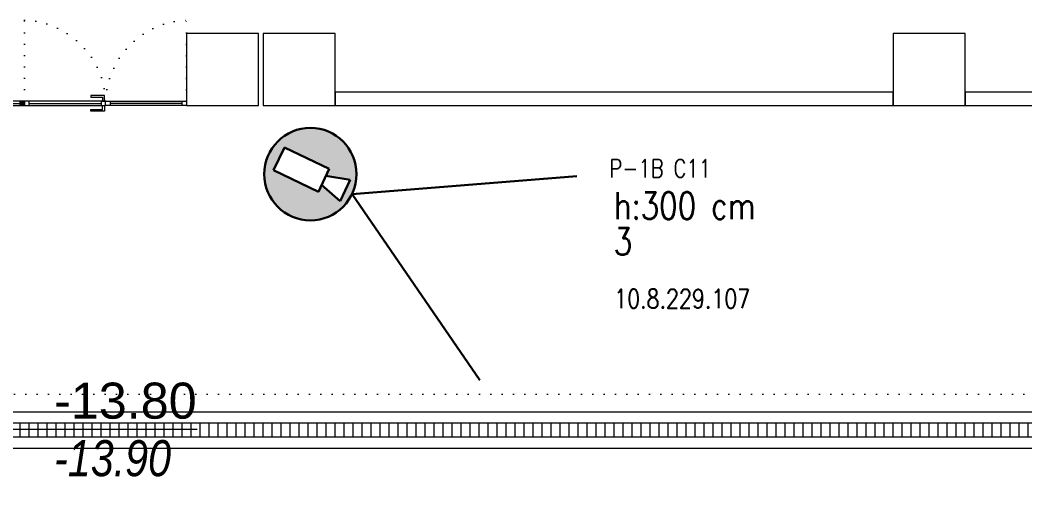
# Model space of a CAD drawing. Header units: metres. Extents: x -13933 to 152404, y -7861 to 21912.
# Drawn here: x 5090 to 6206, y 4374 to 4895 of the extents above; entities that cross this region are included whole.
import ezdxf
from ezdxf.enums import TextEntityAlignment as Align

# ---------------------------------------------------------------- set-up
doc = ezdxf.new("R2010")
doc.units = ezdxf.units.M
doc.header["$LTSCALE"] = 100
doc.header["$MEASUREMENT"] = 0
doc.linetypes.add('DOT2', pattern=[0.125, 0, -0.125])
doc.layers.get('0').update_dxf_attribs({"color": 9, "lineweight": 9})
for name, color, linetype, lineweight in [('00', 9, 'Continuous', 9), ('01', 9, 'Continuous', 9), ('06B', 9, 'Continuous', 9), ('06D', 9, 'Continuous', 9), ('10', 9, 'Continuous', 9), ('15', 9, 'Continuous', 9), ('20', 9, 'DOT2', 9), ('21', 9, 'Continuous', 9), ('E-DAHİLİ KAMERA', 7, 'Continuous', 30), ('E-YAZI', 7, 'Continuous', 30)]:
    doc.layers.add(name, color=color, linetype=linetype, lineweight=lineweight)
doc.styles.add('Arial', font='arial.ttf', dxfattribs={"height": 2.5})
doc.styles.add('E-YAZI', font='txttw.shx')
doc.styles.add('MuuM_TEXT-ITALIC', font='ARIALNI.TTF')

# ---------------------------------------------------------------- blocks, each defined once
blk = doc.blocks.new('E-VARIFOCAL DOME KAMERA')
at = {"layer": 'E-DAHİLİ KAMERA'}
h = blk.add_hatch(color=6, dxfattribs=at)
h.dxf.hatch_style = 1
h.paths.add_polyline_path([(0, 0, 1), (25.66, 0, 1)])
h.paths.add_polyline_path([(16.93, 3.57), (16.93, 1.47), (23.48, 3.34), (23.48, -3.21), (16.93, -1.34), (16.93, -3.45), (3.15, -3.45), (3.15, 3.57)], flags=16)
at = {"layer": 'E-DAHİLİ KAMERA', "color": 6}
for p, q in [((25.66, 0), (79.91, 31.32)), ((3.15, 3.57), (3.15, -3.45)), ((16.93, 3.57), (3.15, 3.57)), ((16.93, -3.45), (16.93, 3.57)), ((16.93, 1.47), (23.48, 3.34)), ((23.48, 3.34), (23.48, -3.21)), ((25.66, 0), (79.91, -31.32)), ((16.93, -1.34), (23.48, -3.21)), ((3.15, -3.45), (16.93, -3.45))]:
    blk.add_line(p, q, dxfattribs=at)
blk.add_circle((12.83, 0), 12.83, dxfattribs=at)
blk = doc.blocks.new('p-kolon_80x80')
blk.add_lwpolyline([(-40, -40), (40, -40), (40, 40), (-40, 40)], close=True)
blk = doc.blocks.new('2.bod.sitatik')
at = {"layer": '01'}
for p in [(5315, -3790), (5400, -3790), (6100, -3790)]:
    blk.add_blockref('p-kolon_80x80', p, dxfattribs=at)
blk = doc.blocks.new('p-ızgara')
at = {"layer": '06D'}
h = blk.add_hatch(dxfattribs=at)
h.set_pattern_fill('_USER', color=252, scale=10, angle=90, style=0, pattern_type=0)
h.set_pattern_definition([(90, (-7e-12, -8630), (-10, 6e-16), [])])
h.paths.add_polyline_path([(7918, -4182.5), (907.5, -4182.5), (907.5, -4197.5), (7918, -4197.5)])
blk.add_lwpolyline([(7918, -4182.5), (907.5, -4182.5), (907.5, -4197.5), (7918, -4197.5)], close=True, dxfattribs=at)
blk = doc.blocks.new('0_elevationtarget-p-bk')
h = blk.add_hatch(color=250)
h.paths.add_polyline_path([(1.875, 0, 0.414214), (0, 1.875), (0, 0)])
h.paths.add_polyline_path([(0, 0), (-1.875, 0, 0.414214), (0, -1.875)])
blk.add_line((0, -2.625), (0, 2.625))
blk.add_lwpolyline([(12.453, 0), (-3, 0)])
blk.add_circle((0, 0), 1.875)
at = {"style": 'Arial'}
blk.add_attdef('BITMISKOT', text='', height=2, dxfattribs=at).set_placement((4.5, 0), align=Align.BOTTOM_LEFT)
at = {"style": 'MuuM_TEXT-ITALIC'}
blk.add_attdef('FINISHINGFLOORLEVEL', text='', height=2, dxfattribs=at).set_placement((4.5, -0.592), align=Align.TOP_LEFT)
blk = doc.blocks.new('p-al-01_a')
at = {"layer": '06B'}
for points in [[(-5, -88.6), (-11.2, -88.6), (-11.2, -73.6), (-9.4, -73.6), (-9.4, -86.4), (-9.4, -86.4), (-5, -86.4), (-5, -88.6)], [(0, -88.6), (6.2, -88.6), (6.2, -73.6), (4.4, -73.6), (4.4, -86.4), (4.4, -86.4), (0, -86.4), (0, -88.6)]]:
    blk.add_lwpolyline(points, dxfattribs=at)
at = {"layer": '06D'}
for p, q in [((-5, -86.9), (-5, -5)), ((0, -5), (0, -86.9)), ((-5, -93.1), (-5, -175)), ((0, -175), (0, -93.1))]:
    blk.add_line(p, q, dxfattribs=at)
at = {"layer": '10'}
for points in [[(-5, 0), (0, 0), (0, -5), (-5, -5)], [(-5, -85), (0, -85), (0, -90), (-5, -90)], [(-5, -95), (0, -95), (0, -90), (-5, -90)], [(-5, -180), (0, -180), (0, -175), (-5, -175)]]:
    blk.add_lwpolyline(points, close=True, dxfattribs=at)
at = {"layer": '15'}
for points in [[(-2.5, -5), (-2.5, -85)], [(-2.5, -175), (-2.5, -95)]]:
    blk.add_lwpolyline(points, dxfattribs=at)
at = {"layer": '20'}
for points in [[(-5.3, 0), (-94.9, 0)], [(-5.3, -180), (-94.9, -180)], [(-5, -180), (-94.9, -180)]]:
    blk.add_lwpolyline(points, dxfattribs=at)
for centre, start, end in [((-1.5, 3.4), 182.0745, 267.6937), ((-1.5, -183.4), 92.3063, 177.9255)]:
    blk.add_arc(centre, 93.5, start, end, dxfattribs=at)
blk = doc.blocks.new('prf-10x10')
blk.add_lwpolyline([(-5, -5), (5, -5), (5, 5), (-5, 5)], close=True)
at = {"color": 255}
blk.add_solid([(-5, -5), (5, -5), (-5, 5), (5, 5)], dxfattribs=at)
at = {"layer": '10'}
blk.add_point((0, 0), dxfattribs=at)
blk = doc.blocks.new('*U866')
at = {"layer": '06D'}
blk.add_lwpolyline([(-2.5, 280), (2.5, 280), (2.5, 0), (-2.5, 0)], close=True, dxfattribs=at)
at = {"layer": '15'}
blk.add_lwpolyline([(0, 275), (0, 5)], dxfattribs=at)
at = {"layer": '10', "xscale": 0.5, "yscale": 0.5, "rotation": 90}
for p in [(0, 277.5), (0, 2.5)]:
    blk.add_blockref('prf-10x10', p, dxfattribs=at)
blk = doc.blocks.new('2.bod.Mimari')
at = {"layer": '00'}
for points in [[(6060, -3815), (5440, -3815), (5440, -3830), (6060, -3830), (6060, -3815)], [(6740, -3815), (6140, -3815), (6140, -3830), (6740, -3830), (6740, -3815)]]:
    blk.add_lwpolyline(points, dxfattribs=at)
at = {"layer": '06D'}
blk.add_lwpolyline([(907.5, -4210), (8397.52, -4210), (8397.52, -3773.53), (8357.52, -3773.53), (8357.52, -4170), (907.5, -4170)], close=True, dxfattribs=at)
at = {"layer": '06D', "linetype": 'DOT2'}
blk.add_lwpolyline([(375, -5889.88), (375, -4630, -0.3693847), (825, -4150), (8420, -4150)], format="xyb", dxfattribs=at)
at = {"xscale": -1, "rotation": 90}
for name, p in [('p-al-01_a', (5095, -3830)), ('*U866', (5095, -3827.5))]:
    blk.add_blockref(name, p, dxfattribs=at)
at = {"layer": '06D'}
blk.add_blockref('p-ızgara', (0, 0), dxfattribs=at)
at = {"layer": '21', "xscale": 20, "yscale": 20, "zscale": 20}
blk.add_blockref('0_elevationtarget-p-bk', (5037.77, -4189.36), dxfattribs=at).add_auto_attribs({'BITMISKOT': '-13.80', 'FINISHINGFLOORLEVEL': '-13.90'})

msp = doc.modelspace()

# ---------------------------------------------------------------- block references
for name in ['2.bod.sitatik', '2.bod.Mimari']:
    msp.add_blockref(name, (0, 8630))
at = {"layer": 'E-DAHİLİ KAMERA', "color": 2, "xscale": 3.999999999999998, "yscale": 3.999999999999998, "zscale": 3.999999999999998, "rotation": 334.5179068196813}
msp.add_blockref('E-VARIFOCAL DOME KAMERA', (5366.2, 4746.1), dxfattribs=at)

# ---------------------------------------------------------------- texts
at = {"layer": 'E-YAZI', "color": 6, "style": 'E-YAZI', "width": 0.8}
msp.add_text('P-1B C11', height=20, dxfattribs=at).set_placement((5744.7, 4720.4))
at = {"layer": 'E-YAZI', "color": 30, "style": 'E-YAZI', "width": 0.8}
for s, p in [('h:300 cm', (5749.7, 4673.9)), ('3', (5749.7, 4634.3))]:
    msp.add_text(s, height=30, dxfattribs=at).set_placement(p)
at = {"layer": 'E-YAZI', "color": 1, "style": 'E-YAZI', "width": 0.8}
msp.add_text('10.8.229.107', height=21, dxfattribs=at).set_placement((5750.1, 4575.2))

doc.saveas('drawing.dxf')
